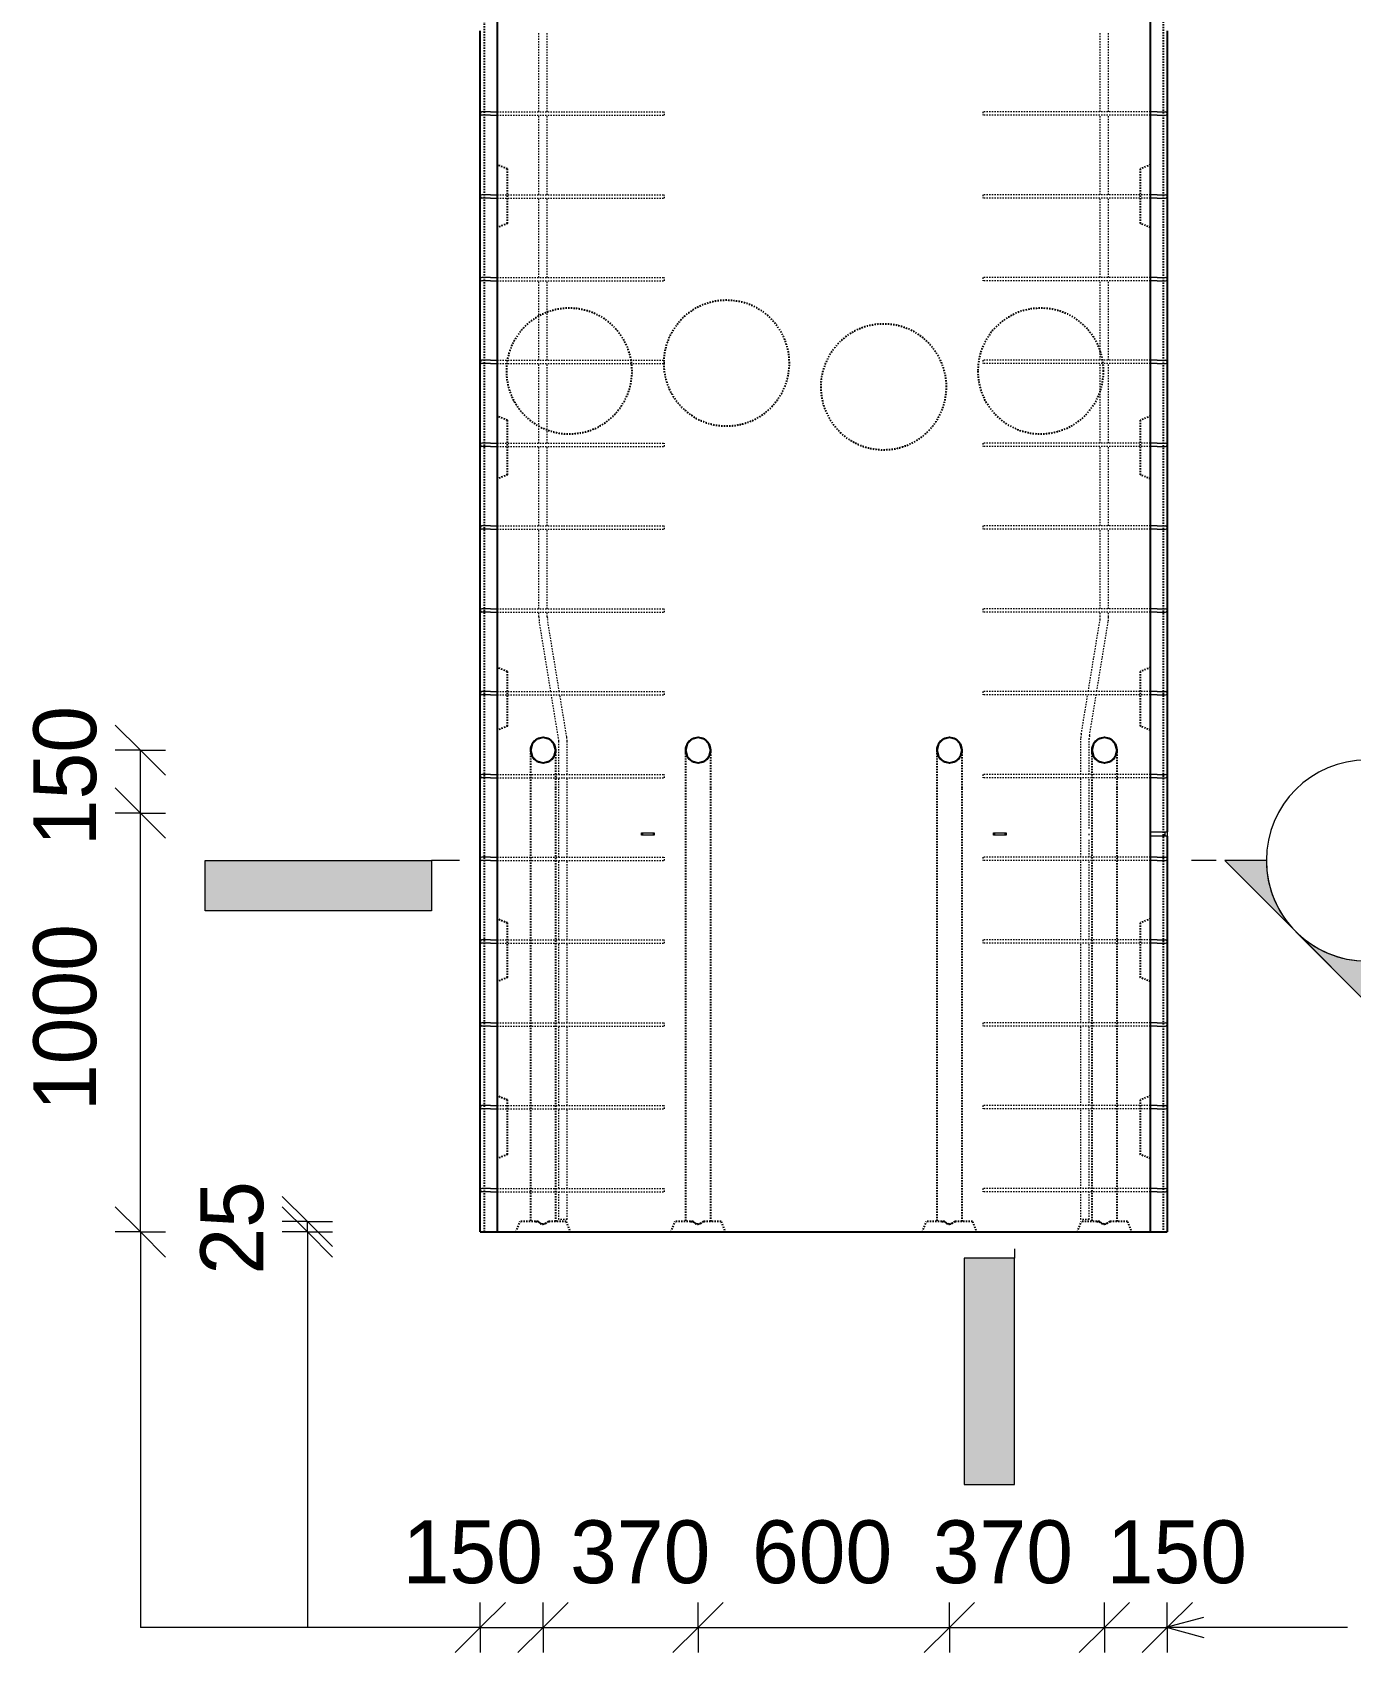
# Model space of a CAD drawing. Header units: millimetres. Extents: x -15095 to 3194, y -2416 to 13287.
# Drawn here: x -9435 to -6288, y -2399 to 1468 of the extents above; entities that cross this region are included whole.
import ezdxf

# ---------------------------------------------------------------- set-up
doc = ezdxf.new("R2010")
doc.units = ezdxf.units.MM
doc.linetypes.add('Dash', pattern=[6.36, 3.18, -3.18])
for name, color, linetype, lineweight in [('A-ANNO-DIMS', 211, 'Continuous', 9), ('A-ANNO-DIMS-60', 211, 'Continuous', 9), ('A-DETL-THIN', 151, 'Continuous', 18), ('A-GENM', 13, 'Continuous', 18), ('A-WALL', 113, 'Continuous', 25), ('A-WALL-HDLN', 110, 'Dash', 25), ('G-ANNO-SYMB', 111, 'Continuous', 9), ('G-ANNO-TEXT', 231, 'Continuous', 9), ('S-RBAR', 171, 'Continuous', 18)]:
    doc.layers.add(name, color=color, linetype=linetype, lineweight=lineweight)
doc.styles.add('Nirmala UI Semilight', font='NirmalaS.ttf', dxfattribs={"height": 150})
doc.dimstyles.new('Arrow_Filled_-_2_5_NI_UI', dxfattribs={"dimscale": 304.8, "dimtxt": 157.104592, "dimasz": 0.393701, "dimexe": 0.19685, "dimexo": 0.0625, "dimgap": 0.19685, "dimtad": 1, "dimdec": 4, "dimzin": 0, "dimdsep": 46, "dimtxsty": 'Nirmala UI Semilight', "dimblk1": 'OBLIQUE', "dimblk2": 'OBLIQUE', "dimsah": 1, "dimcen": 0.09, "dimazin": 0, "dimtfac": 1, "dimtdec": 4, "dimtix": 1, "dimtmove": 0, "dimatfit": 3, "dimfxl": 0.19685, "dimfxlon": 1, "dimtvp": 1, "dimtolj": 1, "dimtzin": 0, "dimarcsym": 2})
doc.dimstyles.new('Arrow_Filled_-_2_5_NI_UI_2', dxfattribs={"dimscale": 304.8, "dimtxt": 157.104592, "dimasz": 0.393701, "dimexe": 0.19685, "dimexo": 0.0625, "dimgap": 0.19685, "dimtad": 1, "dimdec": 4, "dimzin": 0, "dimdsep": 46, "dimtxsty": 'Nirmala UI Semilight', "dimblk1": 'OBLIQUE', "dimblk2": 'OBLIQUE', "dimsah": 1, "dimcen": 0.09, "dimazin": 0, "dimtfac": 1, "dimtdec": 4, "dimtix": 1, "dimtmove": 2, "dimatfit": 3, "dimfxl": 0.19685, "dimfxlon": 1, "dimtvp": 1, "dimtolj": 1, "dimtzin": 0, "dimarcsym": 2})

# ---------------------------------------------------------------- blocks, each defined once
blk = doc.blocks.new('RR spread anchor face based - RR-SA-1_4-160-1726851-Elevation Front')
at = {"layer": 'A-GENM'}
for p, q in [((-7980.4, 6753), (-7977.9, 6753)), ((-7980.4, 6747), (-7980.4, 6753)), ((-7977.9, 6747), (-7980.4, 6747)), ((-7977.9, 6753), (-7952.9, 6753)), ((-7977.9, 6753), (-7977.9, 6747)), ((-7952.9, 6747), (-7977.9, 6747)), ((-7952.9, 6753), (-7950.4, 6753)), ((-7952.9, 6753), (-7952.9, 6747)), ((-7950.4, 6747), (-7952.9, 6747)), ((-7950.4, 6753), (-7950.4, 6747))]:
    blk.add_line(p, q, dxfattribs=at)
blk = doc.blocks.new('RR spread anchor face based - RR-SA-2_5-200-1726821-Elevation Front')
at = {"layer": 'A-GENM'}
for p, q in [((-6765.4, 6755), (-6730.4, 6755)), ((-6730.4, 6745), (-6765.4, 6745)), ((-6730.4, 6755), (-6725.4, 6755)), ((-6730.4, 6745), (-6730.4, 6755)), ((-6725.4, 6745), (-6730.4, 6745)), ((-6725.4, 6755), (-6725.4, 6745))]:
    blk.add_line(p, q, dxfattribs=at)
blk = doc.blocks.new('Detail View - M_Section Tail - Filled Horizontal-14034-Elevation Front')
at = {"layer": 'G-ANNO-SYMB'}
blk.add_hatch(color=256, dxfattribs=at).paths.add_polyline_path([(-8482, -628.4), (-8482, -508.4), (-9022, -508.4), (-9022, -628.4)])
for p, q in [((-9022, -628.4), (-9022, -508.4)), ((-9022, -508.4), (-8482, -508.4)), ((-8482, -508.4), (-8482, -628.4)), ((-8482, -628.4), (-9022, -628.4))]:
    blk.add_line(p, q, dxfattribs=at)
blk = doc.blocks.new('Detail View - M_Section Head - Filled SHOP DWG-1002450-Elevation Front')
at = {"layer": 'G-ANNO-SYMB'}
h = blk.add_hatch(color=256, dxfattribs=at)
edge = h.paths.add_edge_path()
edge.add_line((-6588.3, -508.4), (-6488.9, -508.4))
edge.add_arc((-6248.9, -508.4), 240, 180, 225)
edge.add_line((-6418.6, -678.1), (-6588.3, -508.4))
h = blk.add_hatch(color=256, dxfattribs=at)
edge = h.paths.add_edge_path()
edge.add_line((-5909.5, -508.4), (-6079.2, -678.1))
edge.add_arc((-6248.9, -508.4), 240, 315, 360)
edge.add_line((-6008.9, -508.4), (-5909.5, -508.4))
h = blk.add_hatch(color=256, dxfattribs=at)
edge = h.paths.add_edge_path()
edge.add_line((-6248.9, -847.8), (-6418.6, -678.1))
edge.add_arc((-6248.9, -508.4), 240, 225, 270)
edge.add_line((-6248.9, -748.4), (-6248.9, -847.8))
h = blk.add_hatch(color=256, dxfattribs=at)
edge = h.paths.add_edge_path()
edge.add_line((-6248.9, -847.8), (-6248.9, -748.4))
edge.add_arc((-6248.9, -508.4), 240, 270, 315)
edge.add_line((-6079.2, -678.1), (-6248.9, -847.8))
for p, q in [((-6248.9, -847.8), (-6588.3, -508.4)), ((-6488.9, -508.4), (-6588.3, -508.4)), ((-6588.3, -508.4), (-6418.6, -678.1)), ((-6488.9, -508.4), (-6588.3, -508.4)), ((-6248.9, -847.8), (-5909.5, -508.4)), ((-6079.2, -678.1), (-5909.5, -508.4)), ((-6008.9, -508.4), (-5909.5, -508.4)), ((-5909.5, -508.4), (-6008.9, -508.4)), ((-6418.6, -678.1), (-6248.9, -847.8)), ((-6248.9, -847.8), (-6079.2, -678.1)), ((-6248.9, -748.4), (-6248.9, -847.8)), ((-6248.9, -847.8), (-6248.9, -748.4))]:
    blk.add_line(p, q, dxfattribs=at)
for start, end in [(360, 180), (180, 360), (180, 225), (315, 0), (225, 270), (270, 315)]:
    blk.add_arc((-6248.9, -508.4), 240, start, end, dxfattribs=at)
blk = doc.blocks.new('DIMBLOCK49-Elevation Front')
at = {"layer": 'A-ANNO-DIMS-60'}
for p, q in [((-9176.7, -395), (-9236.7, -335)), ((-9176.7, -395), (-9236.7, -395)), ((-9176.7, -1395), (-9176.7, -395)), ((-9176.7, -395), (-9116.7, -455)), ((-9176.7, -395), (-9116.7, -395)), ((-9176.7, -1395), (-9236.7, -1335)), ((-9176.7, -1395), (-9236.7, -1395)), ((-9176.7, -1395), (-9116.7, -1455)), ((-9176.7, -1395), (-9116.7, -1395))]:
    blk.add_line(p, q, dxfattribs=at)
at = {"layer": 'A-ANNO-DIMS-60', "color": 0, "insert": (-9432.4, -1106.4), "char_height": 150, "width": 507.305, "attachment_point": 1, "rotation": 90, "line_spacing_factor": 1.142579, "style": 'Nirmala UI Semilight'}
blk.add_mtext('1000', dxfattribs=at)
blk = doc.blocks.new('_Oblique')
at = {"color": 0, "linetype": 'ByBlock', "lineweight": -2}
blk.add_line((-0.5, -0.5), (0.5, 0.5), dxfattribs=at)
blk = doc.blocks.new('DIMBLOCK50-Elevation Front')
at = {"layer": 'A-ANNO-DIMS-60'}
for p, q in [((-9176.7, -245), (-9236.7, -185)), ((-9176.7, -245), (-9236.7, -245)), ((-9176.7, -395), (-9176.7, -245)), ((-9176.7, -245), (-9116.7, -305)), ((-9176.7, -245), (-9116.7, -245)), ((-9176.7, -395), (-9236.7, -335)), ((-9176.7, -395), (-9236.7, -395)), ((-9176.7, -395), (-9116.7, -455)), ((-9176.7, -395), (-9116.7, -395))]:
    blk.add_line(p, q, dxfattribs=at)
at = {"layer": 'A-ANNO-DIMS-60', "color": 0, "insert": (-9432.4, -474.2), "char_height": 150, "width": 370.196, "attachment_point": 1, "rotation": 90, "line_spacing_factor": 1.142579, "style": 'Nirmala UI Semilight'}
blk.add_mtext('150', dxfattribs=at)
blk = doc.blocks.new('DIMBLOCK51-Elevation Front')
at = {"layer": 'A-ANNO-DIMS-60'}
for p, q in [((-8778, -1370), (-8838, -1310)), ((-8778, -1395), (-8838, -1335)), ((-8778, -1370), (-8838, -1370)), ((-8778, -1395), (-8778, -1370)), ((-8778, -1370), (-8718, -1430)), ((-8778, -1370), (-8718, -1370)), ((-8778, -1395), (-8838, -1395)), ((-8778, -1395), (-8718, -1455)), ((-8778, -1395), (-8718, -1395))]:
    blk.add_line(p, q, dxfattribs=at)
at = {"layer": 'A-ANNO-DIMS-60', "color": 0, "insert": (-9033.7, -1496.8), "char_height": 150, "width": 274.219, "attachment_point": 1, "rotation": 90, "line_spacing_factor": 1.142579, "style": 'Nirmala UI Semilight'}
blk.add_mtext('25', dxfattribs=at)
blk = doc.blocks.new('DIMBLOCK52-Elevation Front')
at = {"layer": 'A-ANNO-DIMS-60'}
for p, q in [((-8365.4, -2339.1), (-8305.4, -2279.1)), ((-8365.4, -2339.1), (-8365.4, -2279.1)), ((-8215.4, -2339.1), (-8155.4, -2279.1)), ((-8215.4, -2339.1), (-8215.4, -2279.1)), ((-8365.4, -2339.1), (-8425.4, -2399.1)), ((-8365.4, -2339.1), (-8215.4, -2339.1)), ((-8365.4, -2339.1), (-8365.4, -2399.1)), ((-8215.4, -2339.1), (-8275.4, -2399.1)), ((-8215.4, -2339.1), (-8215.4, -2399.1))]:
    blk.add_line(p, q, dxfattribs=at)
at = {"layer": 'A-ANNO-DIMS-60', "color": 0, "insert": (-8550.7, -2083.4), "char_height": 150, "width": 370.196, "attachment_point": 1, "line_spacing_factor": 1.142579, "style": 'Nirmala UI Semilight'}
blk.add_mtext('150', dxfattribs=at)
blk = doc.blocks.new('DIMBLOCK53-Elevation Front')
at = {"layer": 'A-ANNO-DIMS-60'}
for p, q in [((-8215.4, -2339.1), (-8155.4, -2279.1)), ((-8215.4, -2339.1), (-8215.4, -2279.1)), ((-7845.4, -2339.1), (-7785.4, -2279.1)), ((-7845.4, -2339.1), (-7845.4, -2279.1)), ((-8215.4, -2339.1), (-8275.4, -2399.1)), ((-8215.4, -2339.1), (-7845.4, -2339.1)), ((-8215.4, -2339.1), (-8215.4, -2399.1)), ((-7845.4, -2339.1), (-7905.4, -2399.1)), ((-7845.4, -2339.1), (-7845.4, -2399.1))]:
    blk.add_line(p, q, dxfattribs=at)
at = {"layer": 'A-ANNO-DIMS-60', "color": 0, "insert": (-8151, -2083.4), "char_height": 150, "width": 404.473, "attachment_point": 1, "line_spacing_factor": 1.142579, "style": 'Nirmala UI Semilight'}
blk.add_mtext('370', dxfattribs=at)
blk = doc.blocks.new('DIMBLOCK54-Elevation Front')
at = {"layer": 'A-ANNO-DIMS-60'}
for p, q in [((-7845.4, -2339.1), (-7785.4, -2279.1)), ((-7845.4, -2339.1), (-7845.4, -2279.1)), ((-7245.4, -2339.1), (-7185.4, -2279.1)), ((-7245.4, -2339.1), (-7245.4, -2279.1)), ((-7845.4, -2339.1), (-7905.4, -2399.1)), ((-7845.4, -2339.1), (-7245.4, -2339.1)), ((-7845.4, -2339.1), (-7845.4, -2399.1)), ((-7245.4, -2339.1), (-7305.4, -2399.1)), ((-7245.4, -2339.1), (-7245.4, -2399.1))]:
    blk.add_line(p, q, dxfattribs=at)
at = {"layer": 'A-ANNO-DIMS-60', "color": 0, "insert": (-7716.8, -2083.4), "char_height": 150, "width": 411.328, "attachment_point": 1, "line_spacing_factor": 1.142579, "style": 'Nirmala UI Semilight'}
blk.add_mtext('600', dxfattribs=at)
blk = doc.blocks.new('DIMBLOCK55-Elevation Front')
at = {"layer": 'A-ANNO-DIMS-60'}
for p, q in [((-7245.4, -2339.1), (-7185.4, -2279.1)), ((-7245.4, -2339.1), (-7245.4, -2279.1)), ((-6875.4, -2339.1), (-6815.4, -2279.1)), ((-6875.4, -2339.1), (-6875.4, -2279.1)), ((-7245.4, -2339.1), (-7305.4, -2399.1)), ((-7245.4, -2339.1), (-6875.4, -2339.1)), ((-7245.4, -2339.1), (-7245.4, -2399.1)), ((-6875.4, -2339.1), (-6935.4, -2399.1)), ((-6875.4, -2339.1), (-6875.4, -2399.1))]:
    blk.add_line(p, q, dxfattribs=at)
at = {"layer": 'A-ANNO-DIMS-60', "color": 0, "insert": (-7285.3, -2083.4), "char_height": 150, "width": 404.473, "attachment_point": 1, "line_spacing_factor": 1.142579, "style": 'Nirmala UI Semilight'}
blk.add_mtext('370', dxfattribs=at)
blk = doc.blocks.new('DIMBLOCK56-Elevation Front')
at = {"layer": 'A-ANNO-DIMS-60'}
for p, q in [((-6875.4, -2339.1), (-6815.4, -2279.1)), ((-6875.4, -2339.1), (-6875.4, -2279.1)), ((-6725.4, -2339.1), (-6665.4, -2279.1)), ((-6725.4, -2339.1), (-6725.4, -2279.1)), ((-6875.4, -2339.1), (-6935.4, -2399.1)), ((-6875.4, -2339.1), (-6725.4, -2339.1)), ((-6875.4, -2339.1), (-6875.4, -2399.1)), ((-6725.4, -2339.1), (-6785.4, -2399.1)), ((-6725.4, -2339.1), (-6725.4, -2399.1))]:
    blk.add_line(p, q, dxfattribs=at)
at = {"layer": 'A-ANNO-DIMS-60', "color": 0, "insert": (-6869.9, -2083.4), "char_height": 150, "width": 370.196, "attachment_point": 1, "line_spacing_factor": 1.142579, "style": 'Nirmala UI Semilight'}
blk.add_mtext('150', dxfattribs=at)

msp = doc.modelspace()

# ---------------------------------------------------------------- linework, layer by layer
at = {"layer": 'A-DETL-THIN'}
for p, q in [((-9176.67999, -1395), (-9176.67999, -2339.06435)), ((-8777.99915, -1395), (-8777.99915, -2339.06435)), ((-8365.4305, -2339.06435), (-9176.67999, -2339.06435))]:
    msp.add_line(p, q, dxfattribs=at)
at = {"layer": 'A-WALL'}
for p, q in [((-8325.4305, 7060), (-8325.4305, -1395)), ((-6765.4305, -1395), (-6765.4305, 7060)), ((-8365.4305, 1275.04674), (-8365.4305, 1471.95326)), ((-6725.4305, 1471.95326), (-6725.4305, 1275.04674)), ((-8365.4305, 1077.38007), (-8365.4305, 1274.28659)), ((-6725.4305, 1274.28659), (-6725.4305, 1077.38007)), ((-8365.4305, 879.71341), (-8365.4305, 1076.61993)), ((-6725.4305, 1076.61993), (-6725.4305, 879.71341)), ((-8365.4305, 682.04674), (-8365.4305, 878.95326)), ((-6725.4305, 878.95326), (-6725.4305, 682.04674)), ((-8365.4305, 484.38007), (-8365.4305, 681.28659)), ((-6725.4305, 681.28659), (-6725.4305, 484.38007)), ((-8365.4305, 286.71341), (-8365.4305, 483.61993)), ((-6725.4305, 483.61993), (-6725.4305, 286.71341)), ((-8365.4305, 89.04674), (-8365.4305, 285.95326)), ((-6725.4305, 285.95326), (-6725.4305, 89.04674)), ((-8365.4305, -108.61993), (-8365.4305, 88.28659)), ((-6725.4305, 88.28659), (-6725.4305, -108.61993)), ((-8365.4305, -306.28659), (-8365.4305, -109.38007)), ((-6725.4305, -109.38007), (-6725.4305, -306.28659)), ((-8365.4305, -503.95326), (-8365.4305, -307.04674)), ((-6725.4305, -307.04674), (-6725.4305, -439.7826)), ((-6725.4305, -450), (-6725.4305, -503.95326)), ((-8365.4305, -701.61993), (-8365.4305, -504.71341)), ((-6725.4305, -504.71341), (-6725.4305, -701.61993)), ((-8365.4305, -899.28659), (-8365.4305, -702.38007)), ((-6725.4305, -702.38007), (-6725.4305, -899.28659)), ((-8365.4305, -1096.95326), (-8365.4305, -900.04674)), ((-6725.4305, -900.04674), (-6725.4305, -1096.95326)), ((-8365.4305, -1294.61993), (-8365.4305, -1097.71341)), ((-6725.4305, -1097.71341), (-6725.4305, -1294.61993)), ((-8365.4305, -1395), (-8365.4305, -1295.38007)), ((-6725.4305, -1295.38007), (-6725.4305, -1395)), ((-8365.4305, -1395), (-6725.4305, -1395))]:
    msp.add_line(p, q, dxfattribs=at)
at = {"layer": 'A-WALL', "flags": 128}
for points in [[(-8215.4305, -215), (-8230.46501, -219.03919), (-8241.45103, -230.06909), (-8245.4305, -245)], [(-8185.4305, -245), (-8189.46969, -229.96549), (-8200.49959, -218.97947), (-8215.4305, -215)], [(-7845.4305, -215), (-7860.46501, -219.03919), (-7871.45103, -230.06909), (-7875.4305, -245)], [(-7815.4305, -245), (-7819.46969, -229.96549), (-7830.49959, -218.97947), (-7845.4305, -215)], [(-7245.4305, -215), (-7260.46501, -219.03919), (-7271.45103, -230.06909), (-7275.4305, -245)], [(-7215.4305, -245), (-7219.46969, -229.96549), (-7230.49959, -218.97947), (-7245.4305, -215)], [(-6875.4305, -215), (-6890.46501, -219.03919), (-6901.45103, -230.06909), (-6905.4305, -245)], [(-6845.4305, -245), (-6849.46969, -229.96549), (-6860.49959, -218.97947), (-6875.4305, -215)], [(-8245.4305, -245), (-8241.39131, -260.03451), (-8230.36141, -271.02053), (-8215.4305, -275)], [(-8215.4305, -275), (-8200.396, -270.96081), (-8189.40997, -259.93091), (-8185.4305, -245)], [(-8185.4305, -250.72272), (-8185.4305, -245.13838), (-8185.4305, -245)], [(-7875.4305, -245), (-7871.39131, -260.03451), (-7860.36141, -271.02053), (-7845.4305, -275)], [(-7845.4305, -275), (-7830.396, -270.96081), (-7819.40997, -259.93091), (-7815.4305, -245)], [(-7815.4305, -250.72272), (-7815.4305, -245.13838), (-7815.4305, -245)], [(-7275.4305, -245), (-7271.39131, -260.03451), (-7260.36141, -271.02053), (-7245.4305, -275)], [(-7245.4305, -275), (-7230.396, -270.96081), (-7219.40997, -259.93091), (-7215.4305, -245)], [(-7215.4305, -250.72272), (-7215.4305, -245.13838), (-7215.4305, -245)], [(-6905.4305, -245), (-6901.39131, -260.03451), (-6890.36141, -271.02053), (-6875.4305, -275)], [(-6875.4305, -275), (-6860.396, -270.96081), (-6849.40997, -259.93091), (-6845.4305, -245)], [(-6845.4305, -250.72272), (-6845.4305, -245.13838), (-6845.4305, -245)]]:
    msp.add_lwpolyline(points, dxfattribs=at)
at = {"layer": 'A-WALL'}
for centre, start, end in [((-8215.4305, -245), 150.6727618, 179.61937532), ((-8215.4305, -245), 120.83030229, 149.6053058), ((-8215.4305, -245), 90.72252687, 119.42229601), ((-8215.4305, -245), 61.01869337, 89.26639009), ((-8215.4305, -245), 30.83105155, 59.6045335), ((-8215.4305, -245), 0.3777518, 29.77056829), ((-7845.4305, -245), 150.6727618, 179.61937532), ((-7845.4305, -245), 120.83030229, 149.6053058), ((-7845.4305, -245), 90.72252687, 119.42229601), ((-7845.4305, -245), 61.01869337, 89.26639009), ((-7845.4305, -245), 30.83105155, 59.6045335), ((-7845.4305, -245), 0.3777518, 29.77056829), ((-7245.4305, -245), 150.6727618, 179.61937532), ((-7245.4305, -245), 120.83030229, 149.6053058), ((-7245.4305, -245), 90.72252687, 119.42229601), ((-7245.4305, -245), 61.01869337, 89.26639009), ((-7245.4305, -245), 30.83105155, 59.6045335), ((-7245.4305, -245), 0.3777518, 29.77056829), ((-6875.4305, -245), 150.6727618, 179.61937532), ((-6875.4305, -245), 120.83030229, 149.6053058), ((-6875.4305, -245), 90.72252687, 119.42229601), ((-6875.4305, -245), 61.01869337, 89.26639009), ((-6875.4305, -245), 30.83105155, 59.6045335), ((-6875.4305, -245), 0.3777518, 29.77056829), ((-8215.4305, -245), 180.42457698, 209.72326815), ((-8215.4305, -245), 210.81300667, 239.62313313), ((-8215.4305, -245), 300.81202935, 329.6241405), ((-8215.4305, -245), 330.71898335, 359.57221129), ((-7845.4305, -245), 180.42457698, 209.72326815), ((-7845.4305, -245), 210.81300667, 239.62313313), ((-7845.4305, -245), 300.81202935, 329.6241405), ((-7845.4305, -245), 330.71898335, 359.57221129), ((-7245.4305, -245), 180.42457698, 209.72326815), ((-7245.4305, -245), 210.81300667, 239.62313313), ((-7245.4305, -245), 300.81202935, 329.6241405), ((-7245.4305, -245), 330.71898335, 359.57221129), ((-6875.4305, -245), 180.42457698, 209.72326815), ((-6875.4305, -245), 210.81300667, 239.62313313), ((-6875.4305, -245), 300.81202935, 329.6241405), ((-6875.4305, -245), 330.71898335, 359.57221129), ((-8215.4305, -245), 241.01713814, 269.26797703), ((-8215.4305, -245), 270.72093746, 299.42390155), ((-7845.4305, -245), 241.01713814, 269.26797703), ((-7845.4305, -245), 270.72093746, 299.42390155), ((-7245.4305, -245), 241.01713814, 269.26797703), ((-7245.4305, -245), 270.72093746, 299.42390155), ((-6875.4305, -245), 241.01713814, 269.26797703), ((-6875.4305, -245), 270.72093746, 299.42390155)]:
    msp.add_arc(centre, 30, start, end, dxfattribs=at)
at = {"layer": 'A-WALL-HDLN'}
for p, q in [((-8355.42792, -1395), (-8355.42792, 3650.39062)), ((-6735.43308, 3650.39062), (-6735.43308, -1395)), ((-8300.4305, 1142.5), (-8325.4305, 1152.5)), ((-8300.4305, 1012.5), (-8300.4305, 1142.5)), ((-6765.4305, 1152.5), (-6790.4305, 1142.5)), ((-6790.4305, 1142.5), (-6790.4305, 1012.5)), ((-8300.4305, 1012.5), (-8325.4305, 1002.5)), ((-6765.4305, 1002.5), (-6790.4305, 1012.5)), ((-8300.4305, 542.5), (-8325.4305, 552.5)), ((-8300.4305, 412.5), (-8300.4305, 542.5)), ((-6765.4305, 552.5), (-6790.4305, 542.5)), ((-6790.4305, 542.5), (-6790.4305, 412.5)), ((-8300.4305, 412.5), (-8325.4305, 402.5)), ((-6765.4305, 402.5), (-6790.4305, 412.5)), ((-8300.4305, -57.5), (-8325.4305, -47.5)), ((-8300.4305, -187.5), (-8300.4305, -57.5)), ((-6765.4305, -47.5), (-6790.4305, -57.5)), ((-6790.4305, -57.5), (-6790.4305, -187.5)), ((-8300.4305, -187.5), (-8325.4305, -197.5)), ((-6765.4305, -197.5), (-6790.4305, -187.5)), ((-8245.4305, -335), (-8245.4305, -1370)), ((-8185.4305, -1370), (-8185.4305, -335)), ((-7875.4305, -335), (-7875.4305, -1370)), ((-7815.4305, -1370), (-7815.4305, -335)), ((-7275.4305, -335), (-7275.4305, -1370)), ((-7215.4305, -1370), (-7215.4305, -335)), ((-6905.4305, -335), (-6905.4305, -1370)), ((-6845.4305, -1370), (-6845.4305, -335)), ((-6725.4305, -439.8322), (-6725.4305, -439.95039)), ((-8300.4305, -657.5), (-8325.4305, -647.5)), ((-6765.4305, -647.5), (-6790.4305, -657.5)), ((-8300.4305, -787.5), (-8300.4305, -657.5)), ((-6790.4305, -657.5), (-6790.4305, -787.5)), ((-8300.4305, -787.5), (-8325.4305, -797.5)), ((-6765.4305, -797.5), (-6790.4305, -787.5)), ((-8300.4305, -1080), (-8325.4305, -1070)), ((-8300.4305, -1210), (-8300.4305, -1080)), ((-6765.4305, -1070), (-6790.4305, -1080)), ((-6790.4305, -1080), (-6790.4305, -1210)), ((-8300.4305, -1210), (-8325.4305, -1220)), ((-6765.4305, -1220), (-6790.4305, -1210)), ((-8280.4305, -1395), (-8270.4305, -1370)), ((-8227.2832, -1370), (-8270.4305, -1370)), ((-8233.91568, -1370), (-8227.2832, -1370)), ((-8203.5778, -1370), (-8196.94532, -1370)), ((-8160.4305, -1370), (-8203.5778, -1370)), ((-8160.4305, -1370), (-8150.4305, -1395)), ((-7910.4305, -1395), (-7900.4305, -1370)), ((-7857.2832, -1370), (-7900.4305, -1370)), ((-7863.91568, -1370), (-7857.2832, -1370)), ((-7833.5778, -1370), (-7826.94532, -1370)), ((-7790.4305, -1370), (-7833.5778, -1370)), ((-7790.4305, -1370), (-7780.4305, -1395)), ((-7310.4305, -1395), (-7300.4305, -1370)), ((-7257.2832, -1370), (-7300.4305, -1370)), ((-7263.91568, -1370), (-7257.2832, -1370)), ((-7233.5778, -1370), (-7226.94532, -1370)), ((-7190.4305, -1370), (-7233.5778, -1370)), ((-7190.4305, -1370), (-7180.4305, -1395)), ((-6940.4305, -1395), (-6930.4305, -1370)), ((-6887.2832, -1370), (-6930.4305, -1370)), ((-6893.91568, -1370), (-6887.2832, -1370)), ((-6863.5778, -1370), (-6856.94532, -1370)), ((-6820.4305, -1370), (-6863.5778, -1370)), ((-6820.4305, -1370), (-6810.4305, -1395))]:
    msp.add_line(p, q, dxfattribs=at)
at = {"layer": 'A-WALL-HDLN', "flags": 128}
for points in [[(-8245.4305, -245.38007), (-8245.4305, -249.10169), (-8245.4305, -261.03291), (-8245.4305, -279.70613), (-8245.4305, -303.41931), (-8245.4305, -330.01104), (-8245.4305, -335)], [(-8185.4305, -335), (-8185.4305, -308.13961), (-8185.4305, -283.7275), (-8185.4305, -263.98882), (-8185.4305, -250.72272)], [(-7875.4305, -245.38007), (-7875.4305, -249.10169), (-7875.4305, -261.03291), (-7875.4305, -279.70613), (-7875.4305, -303.41931), (-7875.4305, -330.01104), (-7875.4305, -335)], [(-7815.4305, -335), (-7815.4305, -308.13961), (-7815.4305, -283.7275), (-7815.4305, -263.98882), (-7815.4305, -250.72272)], [(-7275.4305, -245.38007), (-7275.4305, -249.10169), (-7275.4305, -261.03291), (-7275.4305, -279.70613), (-7275.4305, -303.41931), (-7275.4305, -330.01104), (-7275.4305, -335)], [(-7215.4305, -335), (-7215.4305, -308.13961), (-7215.4305, -283.7275), (-7215.4305, -263.98882), (-7215.4305, -250.72272)], [(-6905.4305, -245.38007), (-6905.4305, -249.10169), (-6905.4305, -261.03291), (-6905.4305, -279.70613), (-6905.4305, -303.41931), (-6905.4305, -330.01104), (-6905.4305, -335)], [(-6845.4305, -335), (-6845.4305, -308.13961), (-6845.4305, -283.7275), (-6845.4305, -263.98882), (-6845.4305, -250.72272)], [(-8227.55513, -1370), (-8224.64054, -1372.77637), (-8221.6264, -1374.78121), (-8218.54528, -1375.99284), (-8215.4305, -1376.39818)], [(-8215.4305, -1376.10182), (-8218.47151, -1375.7155), (-8221.4812, -1374.56053), (-8224.42855, -1372.64879), (-8227.2832, -1370)], [(-8215.4305, -1376.39818), (-8212.31572, -1375.99284), (-8209.23461, -1374.78121), (-8206.22047, -1372.77637), (-8203.30588, -1370)], [(-8203.5778, -1370), (-8206.43246, -1372.64879), (-8209.37981, -1374.56053), (-8212.38949, -1375.7155), (-8215.4305, -1376.10182)], [(-7857.55513, -1370), (-7854.64054, -1372.77637), (-7851.6264, -1374.78121), (-7848.54528, -1375.99284), (-7845.4305, -1376.39818)], [(-7845.4305, -1376.10182), (-7848.47151, -1375.7155), (-7851.4812, -1374.56053), (-7854.42855, -1372.64879), (-7857.2832, -1370)], [(-7833.5778, -1370), (-7836.43246, -1372.64879), (-7839.37981, -1374.56053), (-7842.38949, -1375.7155), (-7845.4305, -1376.10182)], [(-7845.4305, -1376.39818), (-7842.31572, -1375.99284), (-7839.23461, -1374.78121), (-7836.22047, -1372.77637), (-7833.30588, -1370)], [(-7257.55513, -1370), (-7254.64054, -1372.77637), (-7251.6264, -1374.78121), (-7248.54528, -1375.99284), (-7245.4305, -1376.39818)], [(-7245.4305, -1376.10182), (-7248.47151, -1375.7155), (-7251.4812, -1374.56053), (-7254.42855, -1372.64879), (-7257.2832, -1370)], [(-7233.5778, -1370), (-7236.43246, -1372.64879), (-7239.37981, -1374.56053), (-7242.38949, -1375.7155), (-7245.4305, -1376.10182)], [(-7245.4305, -1376.39818), (-7242.31572, -1375.99284), (-7239.23461, -1374.78121), (-7236.22047, -1372.77637), (-7233.30588, -1370)], [(-6887.55513, -1370), (-6884.64054, -1372.77637), (-6881.6264, -1374.78121), (-6878.54528, -1375.99284), (-6875.4305, -1376.39818)], [(-6875.4305, -1376.10182), (-6878.47151, -1375.7155), (-6881.4812, -1374.56053), (-6884.42855, -1372.64879), (-6887.2832, -1370)], [(-6863.5778, -1370), (-6866.43246, -1372.64879), (-6869.37981, -1374.56053), (-6872.38949, -1375.7155), (-6875.4305, -1376.10182)], [(-6875.4305, -1376.39818), (-6872.31572, -1375.99284), (-6869.23461, -1374.78121), (-6866.22047, -1372.77637), (-6863.30588, -1370)]]:
    msp.add_lwpolyline(points, dxfattribs=at)
at = {"layer": 'A-WALL-HDLN'}
for centre, start, end in [((-7777.53411, 678.87644), 0, 180), ((-8153.14232, 659.97768), 0, 180), ((-7027.53411, 659.97768), 17.83770254, 180), ((-7402.53411, 622.18017), 0, 180), ((-7027.53411, 659.97768), 0, 17.73838489), ((-8153.14232, 659.97768), 180, 0), ((-7777.53411, 678.87644), 180, 0), ((-7027.53411, 659.97768), 180, 342.16229746), ((-7027.53411, 659.97768), 342.26161511, 0), ((-7402.53411, 622.18017), 180, 0)]:
    msp.add_arc(centre, 150, start, end, dxfattribs=at)
at = {"layer": 'G-ANNO-SYMB'}
for p, q in [((-8415.16513, -508.404), (-8481.9616, -508.404)), ((-6608.87537, -508.404), (-6667.83607, -508.404)), ((-7090.53348, -1434.9448), (-7090.53348, -1457.73938))]:
    msp.add_line(p, q, dxfattribs=at)
at = {"layer": 'G-ANNO-TEXT', "color": 7}
for q in [(-6638.11766, -2314.52762), (-6638.11766, -2362.75848), (-6295.4908, -2338.64305)]:
    msp.add_line((-6728.11766, -2338.64305), q, dxfattribs=at)
at = {"layer": 'S-RBAR', "linetype": 'Dash'}
for p, q in [((-8225.4305, 1278.66667), (-8225.4305, 1468.33333)), ((-8205.4305, 1278.66667), (-8205.4305, 1468.33333)), ((-6885.4305, 1278.66667), (-6885.4305, 1468.33333)), ((-6865.4305, 1278.66667), (-6865.4305, 1468.33333)), ((-8325.38089, 1278.66667), (-7925.4305, 1278.66667)), ((-7925.4305, 1270.66667), (-7925.4305, 1278.66667)), ((-6765.48011, 1278.66667), (-7165.4305, 1278.66667)), ((-7165.4305, 1278.66667), (-7165.4305, 1270.66667)), ((-8325.38089, 1270.66667), (-7925.4305, 1270.66667)), ((-8225.4305, 1081), (-8225.4305, 1270.66667)), ((-8205.4305, 1081), (-8205.4305, 1270.66667)), ((-6765.48011, 1270.66667), (-7165.4305, 1270.66667)), ((-6885.4305, 1081), (-6885.4305, 1270.66667)), ((-6865.4305, 1081), (-6865.4305, 1270.66667)), ((-8325.38089, 1081), (-7925.4305, 1081)), ((-8325.38089, 1073), (-7925.4305, 1073)), ((-8225.4305, 883.33333), (-8225.4305, 1073)), ((-8205.4305, 883.33333), (-8205.4305, 1073)), ((-7925.4305, 1073), (-7925.4305, 1081)), ((-6765.48011, 1081), (-7165.4305, 1081)), ((-7165.4305, 1081), (-7165.4305, 1073)), ((-6765.48011, 1073), (-7165.4305, 1073)), ((-6885.4305, 883.33333), (-6885.4305, 1073)), ((-6865.4305, 883.33333), (-6865.4305, 1073)), ((-8325.38089, 883.33333), (-7925.4305, 883.33333)), ((-8325.38089, 875.33333), (-7925.4305, 875.33333)), ((-8225.4305, 685.66667), (-8225.4305, 875.33333)), ((-8205.4305, 685.66667), (-8205.4305, 875.33333)), ((-7925.4305, 875.33333), (-7925.4305, 883.33333)), ((-6765.48011, 883.33333), (-7165.4305, 883.33333)), ((-7165.4305, 883.33333), (-7165.4305, 875.33333)), ((-6765.48011, 875.33333), (-7165.4305, 875.33333)), ((-6885.4305, 685.66667), (-6885.4305, 875.33333)), ((-6865.4305, 685.66667), (-6865.4305, 875.33333)), ((-8325.38089, 685.66667), (-7925.4305, 685.66667)), ((-8325.38089, 677.66667), (-7925.4305, 677.66667)), ((-8225.4305, 488), (-8225.4305, 677.66667)), ((-8205.4305, 488), (-8205.4305, 677.66667)), ((-7925.4305, 677.66667), (-7925.4305, 685.66667)), ((-6765.48011, 685.66667), (-7165.4305, 685.66667)), ((-7165.4305, 685.66667), (-7165.4305, 677.66667)), ((-6765.48011, 677.66667), (-7165.4305, 677.66667)), ((-6885.4305, 488), (-6885.4305, 677.66667)), ((-6865.4305, 488), (-6865.4305, 677.66667)), ((-8325.38089, 488), (-7925.4305, 488)), ((-8325.38089, 480), (-7925.4305, 480)), ((-8225.4305, 290.33333), (-8225.4305, 479.38017)), ((-8205.4305, 290.33333), (-8205.4305, 479.38017)), ((-7925.4305, 480), (-7925.4305, 488)), ((-6765.48011, 488), (-7165.4305, 488)), ((-7165.4305, 488), (-7165.4305, 480)), ((-6765.48011, 480), (-7165.4305, 480)), ((-6885.4305, 290.33333), (-6885.4305, 479.38017)), ((-6865.4305, 290.33333), (-6865.4305, 479.38017)), ((-8325.38089, 290.33333), (-7925.4305, 290.33333)), ((-8325.38089, 282.33333), (-7925.4305, 282.33333)), ((-8225.4305, 92.66667), (-8225.4305, 282.33333)), ((-8205.4305, 92.66667), (-8205.4305, 282.33333)), ((-7925.4305, 282.33333), (-7925.4305, 290.33333)), ((-6765.48011, 290.33333), (-7165.4305, 290.33333)), ((-7165.4305, 290.33333), (-7165.4305, 282.33333)), ((-6765.48011, 282.33333), (-7165.4305, 282.33333)), ((-6885.4305, 92.66667), (-6885.4305, 282.33333)), ((-6865.4305, 92.66667), (-6865.4305, 282.33333)), ((-8325.38089, 92.66667), (-7925.4305, 92.66667)), ((-8325.38089, 84.66667), (-7925.4305, 84.66667)), ((-8225.4305, 73.54951), (-8225.4305, 84.66667)), ((-8205.4305, 73.54951), (-8205.4305, 84.66667)), ((-7925.4305, 84.66667), (-7925.4305, 92.66667)), ((-6765.48011, 92.66667), (-7165.4305, 92.66667)), ((-7165.4305, 92.66667), (-7165.4305, 84.66667)), ((-6765.48011, 84.66667), (-7165.4305, 84.66667)), ((-6885.4305, 73.54951), (-6885.4305, 84.66667)), ((-6865.4305, 73.54951), (-6865.4305, 84.66667)), ((-8197.04316, -105), (-8224.57524, 63.03987)), ((-8176.77649, -105), (-8204.8384, 66.2736)), ((-6914.08451, -105), (-6886.02261, 66.2736)), ((-6893.81785, -105), (-6866.28576, 63.03987)), ((-8325.38089, -105), (-7925.4305, -105)), ((-8325.38089, -113), (-7925.4305, -113)), ((-8178.8451, -216.07036), (-8195.73242, -113)), ((-8159.10826, -212.83663), (-8175.46575, -113)), ((-7925.4305, -113), (-7925.4305, -105)), ((-6765.48011, -105), (-7165.4305, -105)), ((-7165.4305, -105), (-7165.4305, -113)), ((-6765.48011, -113), (-7165.4305, -113)), ((-6930.69359, -206.37218), (-6915.39525, -113)), ((-6910.95675, -209.60591), (-6895.12859, -113)), ((-8178.253, -302.66667), (-8178.253, -223.34627)), ((-8158.253, -302.66667), (-8158.253, -223.34627)), ((-6931.54885, -302.66667), (-6931.54885, -216.88182)), ((-6911.54885, -302.66667), (-6911.54885, -216.88182)), ((-8325.38089, -302.66667), (-7925.4305, -302.66667)), ((-7925.4305, -310.66667), (-7925.4305, -302.66667)), ((-6765.48011, -302.66667), (-7165.4305, -302.66667)), ((-7165.4305, -302.66667), (-7165.4305, -310.66667)), ((-8325.38089, -310.66667), (-7925.4305, -310.66667)), ((-8178.253, -500.33333), (-8178.253, -310.66667)), ((-8158.253, -500.33333), (-8158.253, -310.66667)), ((-6765.48011, -310.66667), (-7165.4305, -310.66667)), ((-6931.54885, -500.33333), (-6931.54885, -310.66667)), ((-6911.54885, -431.88165), (-6911.54885, -310.66667)), ((-6911.54885, -448.11835), (-6911.54885, -441.88165)), ((-6911.54885, -500.33333), (-6911.54885, -458.11835)), ((-8325.38089, -500.33333), (-7925.4305, -500.33333)), ((-7925.4305, -508.33333), (-7925.4305, -500.33333)), ((-6765.48011, -500.33333), (-7165.4305, -500.33333)), ((-7165.4305, -500.33333), (-7165.4305, -508.33333)), ((-8325.38089, -508.33333), (-7925.4305, -508.33333)), ((-8178.253, -698), (-8178.253, -508.33333)), ((-8158.253, -698), (-8158.253, -508.33333)), ((-6765.48011, -508.33333), (-7165.4305, -508.33333)), ((-6931.54885, -698), (-6931.54885, -508.33333)), ((-6911.54885, -698), (-6911.54885, -508.33333)), ((-8325.38089, -698), (-7925.4305, -698)), ((-8325.38089, -706), (-7925.4305, -706)), ((-8178.253, -895.66667), (-8178.253, -706)), ((-8158.253, -895.66667), (-8158.253, -706)), ((-7925.4305, -706), (-7925.4305, -698)), ((-6765.48011, -698), (-7165.4305, -698)), ((-7165.4305, -698), (-7165.4305, -706)), ((-6765.48011, -706), (-7165.4305, -706)), ((-6931.54885, -895.66667), (-6931.54885, -706)), ((-6911.54885, -895.66667), (-6911.54885, -706)), ((-8325.38089, -895.66667), (-7925.4305, -895.66667)), ((-8325.38089, -903.66667), (-7925.4305, -903.66667)), ((-8178.253, -1093.33333), (-8178.253, -903.66667)), ((-8158.253, -1093.33333), (-8158.253, -903.66667)), ((-7925.4305, -903.66667), (-7925.4305, -895.66667)), ((-6765.48011, -895.66667), (-7165.4305, -895.66667)), ((-7165.4305, -895.66667), (-7165.4305, -903.66667)), ((-6765.48011, -903.66667), (-7165.4305, -903.66667)), ((-6931.54885, -1093.33333), (-6931.54885, -903.66667)), ((-6911.54885, -1093.33333), (-6911.54885, -903.66667)), ((-8325.38089, -1093.33333), (-7925.4305, -1093.33333)), ((-8325.38089, -1101.33333), (-7925.4305, -1101.33333)), ((-8178.253, -1291), (-8178.253, -1101.33333)), ((-8158.253, -1291), (-8158.253, -1101.33333)), ((-7925.4305, -1101.33333), (-7925.4305, -1093.33333)), ((-6765.48011, -1093.33333), (-7165.4305, -1093.33333)), ((-7165.4305, -1093.33333), (-7165.4305, -1101.33333)), ((-6765.48011, -1101.33333), (-7165.4305, -1101.33333)), ((-6931.54885, -1291), (-6931.54885, -1101.33333)), ((-6911.54885, -1291), (-6911.54885, -1101.33333)), ((-8325.38089, -1291), (-7925.4305, -1291)), ((-8325.38089, -1299), (-7925.4305, -1299)), ((-8178.253, -1365), (-8178.253, -1299)), ((-8158.253, -1365), (-8158.253, -1299)), ((-7925.4305, -1299), (-7925.4305, -1291)), ((-6765.48011, -1291), (-7165.4305, -1291)), ((-7165.4305, -1291), (-7165.4305, -1299)), ((-6765.48011, -1299), (-7165.4305, -1299)), ((-6931.54885, -1365), (-6931.54885, -1299)), ((-6911.54885, -1365), (-6911.54885, -1299)), ((-8158.253, -1365), (-8178.253, -1365)), ((-6911.54885, -1365), (-6931.54885, -1365))]:
    msp.add_line(p, q, dxfattribs=at)
at = {"layer": 'S-RBAR'}
for p, q in [((-8341.4305, 1278.66667), (-8361.4305, 1278.66667)), ((-8341.4305, 1278.66667), (-8325.4305, 1278.66667)), ((-6749.4305, 1278.66667), (-6765.4305, 1278.66667)), ((-6749.4305, 1278.66667), (-6729.4305, 1278.66667)), ((-8341.4305, 1270.66667), (-8361.4305, 1270.66667)), ((-8341.4305, 1270.66667), (-8325.4305, 1270.66667)), ((-6749.4305, 1270.66667), (-6765.4305, 1270.66667)), ((-6749.4305, 1270.66667), (-6729.4305, 1270.66667)), ((-8341.4305, 1081), (-8361.4305, 1081)), ((-8341.4305, 1073), (-8361.4305, 1073)), ((-8341.4305, 1081), (-8325.4305, 1081)), ((-8341.4305, 1073), (-8325.4305, 1073)), ((-6749.4305, 1081), (-6765.4305, 1081)), ((-6749.4305, 1073), (-6765.4305, 1073)), ((-6749.4305, 1081), (-6729.4305, 1081)), ((-6749.4305, 1073), (-6729.4305, 1073)), ((-8341.4305, 883.33333), (-8361.4305, 883.33333)), ((-8341.4305, 875.33333), (-8361.4305, 875.33333)), ((-8341.4305, 883.33333), (-8325.4305, 883.33333)), ((-8341.4305, 875.33333), (-8325.4305, 875.33333)), ((-6749.4305, 883.33333), (-6765.4305, 883.33333)), ((-6749.4305, 875.33333), (-6765.4305, 875.33333)), ((-6749.4305, 883.33333), (-6729.4305, 883.33333)), ((-6749.4305, 875.33333), (-6729.4305, 875.33333)), ((-8341.4305, 685.66667), (-8361.4305, 685.66667)), ((-8341.4305, 677.66667), (-8361.4305, 677.66667)), ((-8341.4305, 685.66667), (-8325.4305, 685.66667)), ((-8341.4305, 677.66667), (-8325.4305, 677.66667)), ((-6749.4305, 685.66667), (-6765.4305, 685.66667)), ((-6749.4305, 677.66667), (-6765.4305, 677.66667)), ((-6749.4305, 685.66667), (-6729.4305, 685.66667)), ((-6749.4305, 677.66667), (-6729.4305, 677.66667)), ((-8341.4305, 488), (-8361.4305, 488)), ((-8341.4305, 480), (-8361.4305, 480)), ((-8341.4305, 488), (-8325.4305, 488)), ((-8341.4305, 480), (-8325.4305, 480)), ((-6749.4305, 488), (-6765.4305, 488)), ((-6749.4305, 480), (-6765.4305, 480)), ((-6749.4305, 488), (-6729.4305, 488)), ((-6749.4305, 480), (-6729.4305, 480)), ((-8341.4305, 290.33333), (-8361.4305, 290.33333)), ((-8341.4305, 282.33333), (-8361.4305, 282.33333)), ((-8341.4305, 290.33333), (-8325.4305, 290.33333)), ((-8341.4305, 282.33333), (-8325.4305, 282.33333)), ((-6749.4305, 290.33333), (-6765.4305, 290.33333)), ((-6749.4305, 282.33333), (-6765.4305, 282.33333)), ((-6749.4305, 290.33333), (-6729.4305, 290.33333)), ((-6749.4305, 282.33333), (-6729.4305, 282.33333)), ((-8341.4305, 92.66667), (-8361.4305, 92.66667)), ((-8341.4305, 84.66667), (-8361.4305, 84.66667)), ((-8341.4305, 92.66667), (-8325.4305, 92.66667)), ((-8341.4305, 84.66667), (-8325.4305, 84.66667)), ((-6749.4305, 92.66667), (-6765.4305, 92.66667)), ((-6749.4305, 84.66667), (-6765.4305, 84.66667)), ((-6749.4305, 92.66667), (-6729.4305, 92.66667)), ((-6749.4305, 84.66667), (-6729.4305, 84.66667)), ((-8341.4305, -105), (-8361.4305, -105)), ((-8341.4305, -113), (-8361.4305, -113)), ((-8341.4305, -105), (-8325.4305, -105)), ((-8341.4305, -113), (-8325.4305, -113)), ((-6749.4305, -105), (-6765.4305, -105)), ((-6749.4305, -113), (-6765.4305, -113)), ((-6749.4305, -105), (-6729.4305, -105)), ((-6749.4305, -113), (-6729.4305, -113)), ((-8341.4305, -302.66667), (-8361.4305, -302.66667)), ((-8341.4305, -302.66667), (-8325.4305, -302.66667)), ((-6749.4305, -302.66667), (-6765.4305, -302.66667)), ((-6749.4305, -302.66667), (-6729.4305, -302.66667)), ((-8341.4305, -310.66667), (-8361.4305, -310.66667)), ((-8341.4305, -310.66667), (-8325.4305, -310.66667)), ((-6749.4305, -310.66667), (-6765.4305, -310.66667)), ((-6749.4305, -310.66667), (-6729.4305, -310.66667)), ((-8341.4305, -500.33333), (-8361.4305, -500.33333)), ((-8341.4305, -500.33333), (-8325.4305, -500.33333)), ((-6749.4305, -500.33333), (-6765.4305, -500.33333)), ((-6749.4305, -500.33333), (-6729.4305, -500.33333)), ((-8341.4305, -508.33333), (-8361.4305, -508.33333)), ((-8341.4305, -508.33333), (-8325.4305, -508.33333)), ((-6749.4305, -508.33333), (-6765.4305, -508.33333)), ((-6749.4305, -508.33333), (-6729.4305, -508.33333)), ((-8341.4305, -698), (-8361.4305, -698)), ((-8341.4305, -706), (-8361.4305, -706)), ((-8341.4305, -698), (-8325.4305, -698)), ((-8341.4305, -706), (-8325.4305, -706)), ((-6749.4305, -698), (-6765.4305, -698)), ((-6749.4305, -706), (-6765.4305, -706)), ((-6749.4305, -698), (-6729.4305, -698)), ((-6749.4305, -706), (-6729.4305, -706)), ((-8341.4305, -895.66667), (-8361.4305, -895.66667)), ((-8341.4305, -903.66667), (-8361.4305, -903.66667)), ((-8341.4305, -895.66667), (-8325.4305, -895.66667)), ((-8341.4305, -903.66667), (-8325.4305, -903.66667)), ((-6749.4305, -895.66667), (-6765.4305, -895.66667)), ((-6749.4305, -903.66667), (-6765.4305, -903.66667)), ((-6749.4305, -895.66667), (-6729.4305, -895.66667)), ((-6749.4305, -903.66667), (-6729.4305, -903.66667)), ((-8341.4305, -1093.33333), (-8361.4305, -1093.33333)), ((-8341.4305, -1101.33333), (-8361.4305, -1101.33333)), ((-8341.4305, -1093.33333), (-8325.4305, -1093.33333)), ((-8341.4305, -1101.33333), (-8325.4305, -1101.33333)), ((-6749.4305, -1093.33333), (-6765.4305, -1093.33333)), ((-6749.4305, -1101.33333), (-6765.4305, -1101.33333)), ((-6749.4305, -1093.33333), (-6729.4305, -1093.33333)), ((-6749.4305, -1101.33333), (-6729.4305, -1101.33333)), ((-8341.4305, -1291), (-8361.4305, -1291)), ((-8341.4305, -1299), (-8361.4305, -1299)), ((-8341.4305, -1291), (-8325.4305, -1291)), ((-8341.4305, -1299), (-8325.4305, -1299)), ((-6749.4305, -1291), (-6765.4305, -1291)), ((-6749.4305, -1299), (-6765.4305, -1299)), ((-6749.4305, -1291), (-6729.4305, -1291)), ((-6749.4305, -1299), (-6729.4305, -1299))]:
    msp.add_line(p, q, dxfattribs=at)
for centre, start, end in [((-8361.4305, 1274.66667), 90, 270), ((-6729.4305, 1274.66667), 270, 90), ((-8361.4305, 1077), 90, 270), ((-6729.4305, 1077), 270, 90), ((-8361.4305, 879.33333), 90, 270), ((-6729.4305, 879.33333), 270, 90), ((-8361.4305, 681.66667), 90, 270), ((-6729.4305, 681.66667), 270, 90), ((-8361.4305, 484), 90, 270), ((-6729.4305, 484), 270, 90), ((-8361.4305, 286.33333), 90, 270), ((-6729.4305, 286.33333), 270, 90), ((-8361.4305, 88.66667), 90, 270), ((-6729.4305, 88.66667), 270, 90), ((-8361.4305, -109), 90, 270), ((-6729.4305, -109), 270, 90), ((-8361.4305, -306.66667), 90, 270), ((-6729.4305, -306.66667), 270, 90), ((-8361.4305, -504.33333), 90, 270), ((-6729.4305, -504.33333), 270, 90), ((-8361.4305, -702), 90, 270), ((-6729.4305, -702), 270, 90), ((-8361.4305, -899.66667), 90, 270), ((-6729.4305, -899.66667), 270, 90), ((-8361.4305, -1097.33333), 90, 270), ((-6729.4305, -1097.33333), 270, 90), ((-8361.4305, -1295), 90, 270), ((-6729.4305, -1295), 270, 90)]:
    msp.add_arc(centre, 4, start, end, dxfattribs=at)
at = {"layer": 'S-RBAR', "linetype": 'Dash'}
for centre, radius, start, end in [((-8160.4305, 73.54951), 65, 180, 189.30481499), ((-8160.4305, 73.54951), 45, 180, 189.30481499), ((-6930.4305, 73.54951), 45, 350.69518501, 0), ((-6930.4305, 73.54951), 65, 350.69518501, 360), ((-8223.253, -223.34627), 45, 360, 9.30481499), ((-8223.253, -223.34627), 65, 0, 9.30481499), ((-6866.54885, -216.88182), 65, 170.69518501, 180), ((-6866.54885, -216.88182), 45, 170.69518501, 180)]:
    msp.add_arc(centre, radius, start, end, dxfattribs=at)

# ---------------------------------------------------------------- block references
at = {"layer": 'A-GENM'}
for name, p in [('RR spread anchor face based - RR-SA-1_4-160-1726851-Elevation Front', (0, -7195)), ('RR spread anchor face based - RR-SA-1_4-160-1726851-Elevation Front', (840, -7195)), ('RR spread anchor face based - RR-SA-2_5-200-1726821-Elevation Front', (0, -7195))]:
    msp.add_blockref(name, p, dxfattribs=at)
at = {"layer": 'G-ANNO-SYMB'}
for name in ['Detail View - M_Section Head - Filled SHOP DWG-1002450-Elevation Front', 'Detail View - M_Section Tail - Filled Horizontal-14034-Elevation Front']:
    msp.add_blockref(name, (0, 0), dxfattribs=at)
at = {"layer": 'G-ANNO-SYMB', "extrusion": (0, 0, -1), "rotation": 90.00000000000077}
msp.add_blockref('Detail View - M_Section Tail - Filled Horizontal-14034-Elevation Front', (6582.12948, 7024.22223), dxfattribs=at)

# ---------------------------------------------------------------- dimensions: what is measured, and where the dimension line sits
at = {"layer": 'A-ANNO-DIMS'}
for base, p1, p2, override, picture, middle in [((-9176.67999, -245), (-9116.67999, -395), (-9116.67999, -245), {"dimpost": '<>', "dimfxl": 150}, 'DIMBLOCK50-Elevation Front', (-9314.60886, -320)), ((-9176.67999, -395), (-9116.67999, -1395), (-9116.67999, -395), {"dimpost": '<>', "dimfxl": 1000}, 'DIMBLOCK49-Elevation Front', (-9314.60886, -895)), ((-8777.99915, -1370), (-8717.99915, -1395), (-8717.99915, -1370), {"dimpost": '<>', "dimfxl": 25}, 'DIMBLOCK51-Elevation Front', (-8915.50961, -1382.5))]:
    dim = msp.add_linear_dim(base=base, p1=p1, p2=p2, angle=90, dimstyle='Arrow_Filled_-_2_5_NI_UI', override=override, dxfattribs=at)
    dim.commit()
    dim.dimension.update_dxf_attribs({"geometry": picture, "text_midpoint": middle})
for base, p1, p2, override, picture, middle in [((-8215.4305, -2339.06435), (-8365.4305, -2279.06435), (-8215.4305, -2279.06435), {"dimpost": '<>', "dimfxl": 150}, 'DIMBLOCK52-Elevation Front', (-8365.57008, -2183.3612)), ((-7845.4305, -2339.06435), (-8215.4305, -2279.06435), (-7845.4305, -2279.06435), {"dimpost": '<>', "dimfxl": 370}, 'DIMBLOCK53-Elevation Front', (-7948.7908, -2183.3612)), ((-6875.4305, -2339.06435), (-7245.4305, -2279.06435), (-6875.4305, -2279.06435), {"dimpost": '<>', "dimfxl": 370}, 'DIMBLOCK55-Elevation Front', (-7083.09208, -2183.3612)), ((-6725.4305, -2339.06435), (-6875.4305, -2279.06435), (-6725.4305, -2279.06435), {"dimpost": '<>', "dimfxl": 150}, 'DIMBLOCK56-Elevation Front', (-6684.81463, -2183.3612))]:
    dim = msp.add_linear_dim(base=base, p1=p1, p2=p2, dimstyle='Arrow_Filled_-_2_5_NI_UI_2', override=override, dxfattribs=at)
    dim.commit()
    dim.dimension.update_dxf_attribs({"geometry": picture, "text_midpoint": middle, "dimtype": 160})
dim = msp.add_linear_dim(base=(-7245.4305, -2339.06435), p1=(-7845.4305, -2279.06435), p2=(-7245.4305, -2279.06435), dimstyle='Arrow_Filled_-_2_5_NI_UI', override={"dimpost": '<>', "dimfxl": 600}, dxfattribs=at)
dim.commit()
dim.dimension.update_dxf_attribs({"geometry": 'DIMBLOCK54-Elevation Front', "text_midpoint": (-7545.4305, -2201.50159)})

doc.saveas('drawing.dxf')
